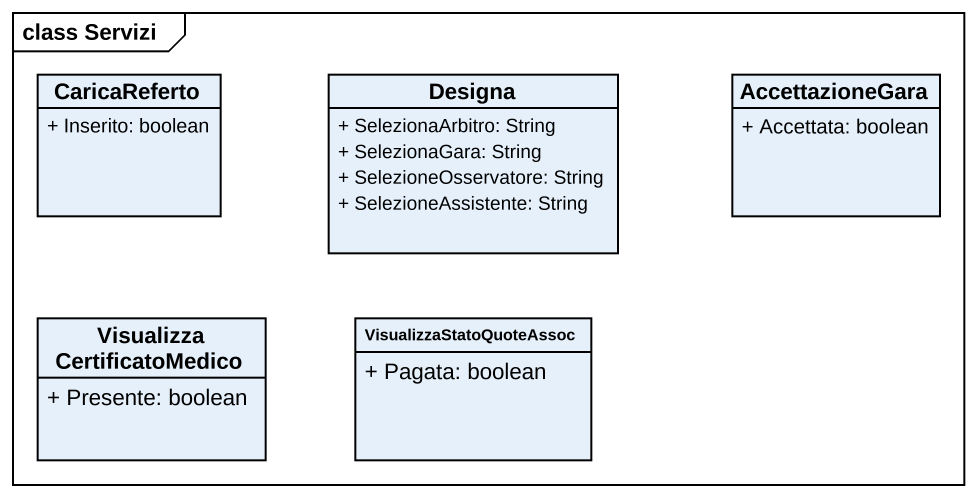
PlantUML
@startuml
mainframe class Servizi
hide circle
hide empty members
skinparam classAttributeIconSize 0
class CaricaReferto {
  + Inserito: boolean
}
class Designa {
  + SelezionaArbitro: String
  + SelezionaGara: String
  + SelezioneOsservatore: String
  + SelezioneAssistente: String
}
class AccettazioneGara {
  + Accettata: boolean
}
class VisualizzaCertificatoMedico {
  + Presente: boolean
}
class VisualizzaStatoQuoteAssoc {
  + Pagata: boolean
}
@enduml
